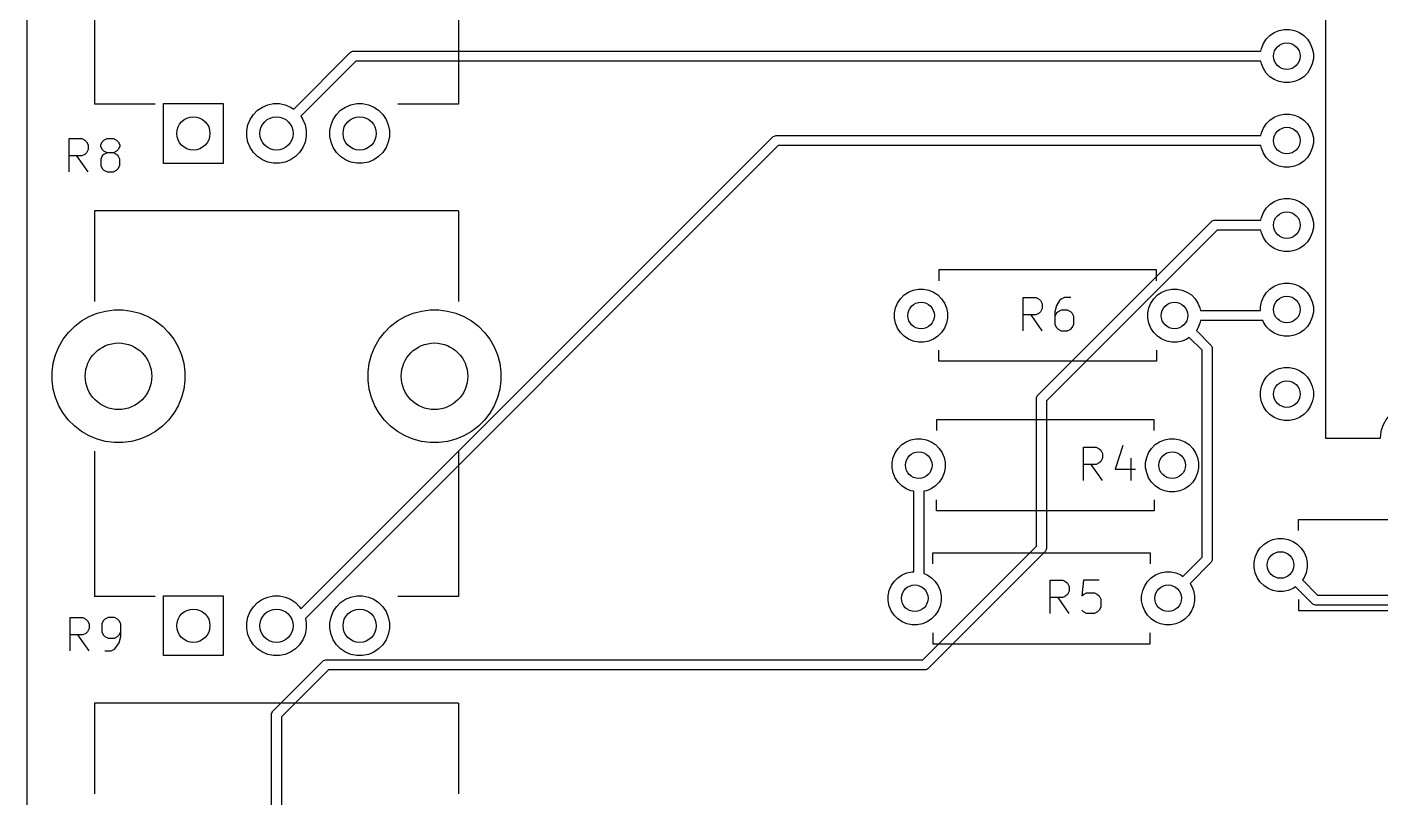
# Model space of a CAD drawing. Extents: x 119.8 to 199.8, y -185.2 to -95.2.
# Drawn here: x 119.76 to 160.46, y -151.67 to -128.49 of the extents above; entities that cross this region are included whole.
import ezdxf

# ---------------------------------------------------------------- set-up
doc = ezdxf.new("R2010")
doc.units = 0
doc.layers.add('BLACK', color=7, linetype='CONTINUOUS')

msp = doc.modelspace()

# ---------------------------------------------------------------- linework, layer by layer
at = {"layer": 'BLACK', "linetype": 'CONTINUOUS'}
for p, q in [((119.7556, -185.1644), (119.7556, -95.1644)), ((158.7956, -105.1744), (158.7956, -140.8544)), ((121.7856, -126.4394), (121.7856, -130.8094)), ((132.7256, -126.4394), (132.7256, -130.8094)), ((157.258483, -128.658863), (157.403372, -128.598848)), ((157.403372, -128.598848), (157.557186, -128.568252)), ((157.557186, -128.568252), (157.714014, -128.568252)), ((157.714014, -128.568252), (157.867828, -128.598848)), ((157.867828, -128.598848), (158.012717, -128.658863)), ((156.870048, -129.132172), (156.930063, -128.987283)), ((156.930063, -128.987283), (157.017192, -128.856885)), ((157.017192, -128.856885), (157.128085, -128.745992)), ((157.128085, -128.745992), (157.258483, -128.658863)), ((158.012717, -128.658863), (158.143115, -128.745992)), ((158.143115, -128.745992), (158.254008, -128.856885)), ((158.254008, -128.856885), (158.341137, -128.987283)), ((158.341137, -128.987283), (158.401152, -129.132172)), ((127.774175, -130.958692), (129.474534, -129.258334)), ((129.474534, -129.258334), (129.497265, -129.239679)), ((129.497265, -129.239679), (129.54399, -129.220325)), ((129.54399, -129.220325), (129.551336, -129.217282)), ((129.551336, -129.217282), (129.5806, -129.2144)), ((129.5806, -129.2144), (156.853692, -129.2144)), ((156.853692, -129.2144), (156.870048, -129.132172)), ((158.401152, -129.132172), (158.431748, -129.285986)), ((158.431748, -129.442814), (158.401152, -129.596628)), ((158.431748, -129.285986), (158.431748, -129.442814)), ((129.642732, -129.5144), (127.986307, -131.170824)), ((156.853692, -129.5144), (129.642732, -129.5144)), ((156.870048, -129.596628), (156.853692, -129.5144)), ((156.930063, -129.741517), (156.870048, -129.596628)), ((157.017192, -129.871915), (156.930063, -129.741517)), ((158.341137, -129.741517), (158.254008, -129.871915)), ((158.401152, -129.596628), (158.341137, -129.741517)), ((157.128085, -129.982808), (157.017192, -129.871915)), ((157.258483, -130.069937), (157.128085, -129.982808)), ((157.403372, -130.129952), (157.258483, -130.069937)), ((157.557186, -130.160548), (157.403372, -130.129952)), ((157.714014, -130.160548), (157.557186, -130.160548)), ((157.867828, -130.129952), (157.714014, -130.160548)), ((158.012717, -130.069937), (157.867828, -130.129952)), ((158.143115, -129.982808), (158.012717, -130.069937)), ((158.254008, -129.871915), (158.143115, -129.982808)), ((123.6056, -130.8094), (121.7856, -130.8094)), ((123.8556, -132.5894), (123.8556, -130.7894)), ((123.8556, -130.7894), (125.6556, -130.7894)), ((125.6556, -130.7894), (125.6556, -132.5894)), ((126.559891, -131.118446), (126.684646, -130.993691)), ((126.684646, -130.993691), (126.831343, -130.895671)), ((126.831343, -130.895671), (126.994344, -130.828154)), ((126.994344, -130.828154), (127.167385, -130.793734)), ((127.167385, -130.793734), (127.343815, -130.793734)), ((127.343815, -130.793734), (127.516856, -130.828154)), ((127.516856, -130.828154), (127.679857, -130.895671)), ((127.679857, -130.895671), (127.774175, -130.958692)), ((129.059891, -131.118446), (129.184646, -130.993691)), ((129.184646, -130.993691), (129.331343, -130.895671)), ((129.331343, -130.895671), (129.494344, -130.828154)), ((129.494344, -130.828154), (129.667385, -130.793734)), ((129.667385, -130.793734), (129.843815, -130.793734)), ((129.843815, -130.793734), (130.016856, -130.828154)), ((130.016856, -130.828154), (130.179857, -130.895671)), ((130.179857, -130.895671), (130.326554, -130.993691)), ((130.326554, -130.993691), (130.451309, -131.118446)), ((132.7256, -130.8094), (130.9056, -130.8094)), ((126.359934, -131.601185), (126.394354, -131.428144)), ((126.394354, -131.428144), (126.461871, -131.265143)), ((126.461871, -131.265143), (126.559891, -131.118446)), ((127.986307, -131.170824), (128.049329, -131.265143)), ((128.049329, -131.265143), (128.116846, -131.428144)), ((128.116846, -131.428144), (128.151266, -131.601185)), ((128.859934, -131.601185), (128.894354, -131.428144)), ((128.894354, -131.428144), (128.961871, -131.265143)), ((128.961871, -131.265143), (129.059891, -131.118446)), ((130.451309, -131.118446), (130.549329, -131.265143)), ((130.549329, -131.265143), (130.616846, -131.428144)), ((130.616846, -131.428144), (130.651266, -131.601185)), ((156.930063, -131.527283), (157.017192, -131.396885)), ((157.017192, -131.396885), (157.128085, -131.285992)), ((157.128085, -131.285992), (157.258483, -131.198863)), ((157.258483, -131.198863), (157.403372, -131.138848)), ((157.403372, -131.138848), (157.557186, -131.108252)), ((157.557186, -131.108252), (157.714014, -131.108252)), ((157.714014, -131.108252), (157.867828, -131.138848)), ((157.867828, -131.138848), (158.012717, -131.198863)), ((158.012717, -131.198863), (158.143115, -131.285992)), ((158.143115, -131.285992), (158.254008, -131.396885)), ((158.254008, -131.396885), (158.341137, -131.527283)), ((121.017505, -132.843295), (121.017505, -131.843295)), ((121.017505, -131.843295), (121.398457, -131.843295)), ((121.398457, -131.843295), (121.493695, -131.890914)), ((121.493695, -131.890914), (121.541314, -131.938533)), ((122.017505, -131.938533), (122.065124, -131.890914)), ((122.065124, -131.890914), (122.160362, -131.843295)), ((122.160362, -131.843295), (122.350838, -131.843295)), ((122.350838, -131.843295), (122.446076, -131.890914)), ((122.446076, -131.890914), (122.493695, -131.938533)), ((126.359934, -131.777615), (126.359934, -131.601185)), ((126.394354, -131.950656), (126.359934, -131.777615)), ((127.990871, -145.977654), (142.170192, -131.798334)), ((128.151266, -131.777615), (128.116846, -131.950656)), ((128.151266, -131.601185), (128.151266, -131.777615)), ((128.859934, -131.777615), (128.859934, -131.601185)), ((128.894354, -131.950656), (128.859934, -131.777615)), ((130.651266, -131.777615), (130.616846, -131.950656)), ((130.651266, -131.601185), (130.651266, -131.777615)), ((142.170192, -131.798334), (142.192923, -131.779679)), ((142.192923, -131.779679), (142.224597, -131.766559)), ((142.224597, -131.766559), (142.246994, -131.757282)), ((142.246994, -131.757282), (142.276258, -131.7544)), ((142.276258, -131.7544), (156.853692, -131.7544)), ((156.853692, -131.7544), (156.870048, -131.672172)), ((156.870048, -131.672172), (156.930063, -131.527283)), ((158.341137, -131.527283), (158.401152, -131.672172)), ((158.401152, -131.672172), (158.431748, -131.825986)), ((158.431748, -131.825986), (158.431748, -131.982814)), ((121.541314, -132.271866), (121.493695, -132.319485)), ((121.541314, -131.938533), (121.588933, -132.033771)), ((121.588933, -132.176628), (121.541314, -132.271866)), ((121.588933, -132.033771), (121.588933, -132.176628)), ((121.969886, -132.033771), (122.017505, -131.938533)), ((121.969886, -132.08139), (121.969886, -132.033771)), ((122.017505, -132.176628), (121.969886, -132.08139)), ((122.065124, -132.224247), (122.017505, -132.176628)), ((122.160362, -132.271866), (122.065124, -132.224247)), ((122.160362, -132.271866), (122.065124, -132.319485)), ((122.350838, -132.271866), (122.160362, -132.271866)), ((122.446076, -132.224247), (122.350838, -132.271866)), ((122.446076, -132.319485), (122.350838, -132.271866)), ((122.493695, -132.176628), (122.446076, -132.224247)), ((122.493695, -131.938533), (122.541314, -132.033771)), ((122.541314, -132.08139), (122.493695, -132.176628)), ((122.541314, -132.033771), (122.541314, -132.08139)), ((126.461871, -132.113657), (126.394354, -131.950656)), ((126.559891, -132.260354), (126.461871, -132.113657)), ((126.684646, -132.385109), (126.559891, -132.260354)), ((127.951309, -132.260354), (127.826554, -132.385109)), ((128.049329, -132.113657), (127.951309, -132.260354)), ((128.116846, -131.950656), (128.049329, -132.113657)), ((142.33839, -132.0544), (128.124776, -146.268013)), ((128.961871, -132.113657), (128.894354, -131.950656)), ((129.059891, -132.260354), (128.961871, -132.113657)), ((129.184646, -132.385109), (129.059891, -132.260354)), ((130.451309, -132.260354), (130.326554, -132.385109)), ((130.549329, -132.113657), (130.451309, -132.260354)), ((130.616846, -131.950656), (130.549329, -132.113657)), ((156.853692, -132.0544), (142.33839, -132.0544)), ((156.870048, -132.136628), (156.853692, -132.0544)), ((156.930063, -132.281517), (156.870048, -132.136628)), ((157.017192, -132.411915), (156.930063, -132.281517)), ((158.341137, -132.281517), (158.254008, -132.411915)), ((158.401152, -132.136628), (158.341137, -132.281517)), ((158.431748, -131.982814), (158.401152, -132.136628)), ((121.398457, -132.367104), (121.017505, -132.367104)), ((121.588933, -132.843295), (121.2556, -132.367104)), ((121.493695, -132.319485), (121.398457, -132.367104)), ((122.017505, -132.367104), (121.969886, -132.462342)), ((121.969886, -132.462342), (121.969886, -132.652818)), ((121.969886, -132.652818), (122.017505, -132.748056)), ((122.065124, -132.319485), (122.017505, -132.367104)), ((122.493695, -132.367104), (122.446076, -132.319485)), ((122.541314, -132.462342), (122.493695, -132.367104)), ((122.493695, -132.748056), (122.541314, -132.652818)), ((122.541314, -132.652818), (122.541314, -132.462342)), ((125.6556, -132.5894), (123.8556, -132.5894)), ((126.831343, -132.483129), (126.684646, -132.385109)), ((126.994344, -132.550646), (126.831343, -132.483129)), ((127.167385, -132.585066), (126.994344, -132.550646)), ((127.343815, -132.585066), (127.167385, -132.585066)), ((127.516856, -132.550646), (127.343815, -132.585066)), ((127.679857, -132.483129), (127.516856, -132.550646)), ((127.826554, -132.385109), (127.679857, -132.483129)), ((129.331343, -132.483129), (129.184646, -132.385109)), ((129.494344, -132.550646), (129.331343, -132.483129)), ((129.667385, -132.585066), (129.494344, -132.550646)), ((129.843815, -132.585066), (129.667385, -132.585066)), ((130.016856, -132.550646), (129.843815, -132.585066)), ((130.179857, -132.483129), (130.016856, -132.550646)), ((130.326554, -132.385109), (130.179857, -132.483129)), ((157.128085, -132.522808), (157.017192, -132.411915)), ((157.258483, -132.609937), (157.128085, -132.522808)), ((157.403372, -132.669952), (157.258483, -132.609937)), ((157.557186, -132.700548), (157.403372, -132.669952)), ((157.714014, -132.700548), (157.557186, -132.700548)), ((157.867828, -132.669952), (157.714014, -132.700548)), ((158.012717, -132.609937), (157.867828, -132.669952)), ((158.143115, -132.522808), (158.012717, -132.609937)), ((158.254008, -132.411915), (158.143115, -132.522808)), ((122.017505, -132.748056), (122.065124, -132.795676)), ((122.065124, -132.795676), (122.160362, -132.843295)), ((122.160362, -132.843295), (122.350838, -132.843295)), ((122.350838, -132.843295), (122.446076, -132.795676)), ((122.446076, -132.795676), (122.493695, -132.748056)), ((157.017192, -133.936885), (157.128085, -133.825992)), ((157.128085, -133.825992), (157.258483, -133.738863)), ((157.258483, -133.738863), (157.403372, -133.678848)), ((157.403372, -133.678848), (157.557186, -133.648252)), ((157.557186, -133.648252), (157.714014, -133.648252)), ((157.714014, -133.648252), (157.867828, -133.678848)), ((157.867828, -133.678848), (158.012717, -133.738863)), ((158.012717, -133.738863), (158.143115, -133.825992)), ((158.143115, -133.825992), (158.254008, -133.936885)), ((121.7856, -134.0194), (121.7856, -136.7394)), ((132.7256, -134.0194), (121.7856, -134.0194)), ((132.7256, -134.0194), (132.7256, -136.7394)), ((155.369534, -134.338334), (155.392265, -134.319679)), ((155.392265, -134.319679), (155.423939, -134.306559)), ((155.423939, -134.306559), (155.446336, -134.297282)), ((155.446336, -134.297282), (155.4756, -134.2944)), ((155.4756, -134.2944), (156.853692, -134.2944)), ((156.853692, -134.2944), (156.870048, -134.212172)), ((156.870048, -134.212172), (156.930063, -134.067283)), ((156.930063, -134.067283), (157.017192, -133.936885)), ((158.254008, -133.936885), (158.341137, -134.067283)), ((158.341137, -134.067283), (158.401152, -134.212172)), ((158.401152, -134.212172), (158.431748, -134.365986)), ((150.149534, -139.558334), (155.369534, -134.338334)), ((155.537732, -134.5944), (150.4056, -139.726532)), ((156.853692, -134.5944), (155.537732, -134.5944)), ((156.870048, -134.676628), (156.853692, -134.5944)), ((156.930063, -134.821517), (156.870048, -134.676628)), ((158.401152, -134.676628), (158.341137, -134.821517)), ((158.431748, -134.522814), (158.401152, -134.676628)), ((158.431748, -134.365986), (158.431748, -134.522814)), ((157.017192, -134.951915), (156.930063, -134.821517)), ((157.128085, -135.062808), (157.017192, -134.951915)), ((157.258483, -135.149937), (157.128085, -135.062808)), ((157.403372, -135.209952), (157.258483, -135.149937)), ((158.012717, -135.149937), (157.867828, -135.209952)), ((158.143115, -135.062808), (158.012717, -135.149937)), ((158.254008, -134.951915), (158.143115, -135.062808)), ((158.341137, -134.821517), (158.254008, -134.951915)), ((157.557186, -135.240548), (157.403372, -135.209952)), ((157.714014, -135.240548), (157.557186, -135.240548)), ((157.867828, -135.209952), (157.714014, -135.240548)), ((147.1756, -135.7944), (147.1756, -136.1244)), ((153.7156, -135.7944), (147.1756, -135.7944)), ((153.7156, -136.1244), (153.7156, -135.7944)), ((146.403372, -136.398848), (146.557186, -136.368252)), ((146.557186, -136.368252), (146.714014, -136.368252)), ((146.714014, -136.368252), (146.867828, -136.398848)), ((154.023372, -136.398848), (154.177186, -136.368252)), ((154.177186, -136.368252), (154.334014, -136.368252)), ((154.334014, -136.368252), (154.487828, -136.398848)), ((157.017192, -136.476885), (157.128085, -136.365992)), ((157.128085, -136.365992), (157.258483, -136.278863)), ((157.258483, -136.278863), (157.403372, -136.218848)), ((157.403372, -136.218848), (157.557186, -136.188252)), ((157.557186, -136.188252), (157.714014, -136.188252)), ((157.714014, -136.188252), (157.867828, -136.218848)), ((157.867828, -136.218848), (158.012717, -136.278863)), ((158.012717, -136.278863), (158.143115, -136.365992)), ((158.143115, -136.365992), (158.254008, -136.476885)), ((145.930063, -136.787283), (146.017192, -136.656885)), ((146.017192, -136.656885), (146.128085, -136.545992)), ((146.128085, -136.545992), (146.258483, -136.458863)), ((146.258483, -136.458863), (146.403372, -136.398848)), ((146.867828, -136.398848), (147.012717, -136.458863)), ((147.012717, -136.458863), (147.143115, -136.545992)), ((147.143115, -136.545992), (147.254008, -136.656885)), ((147.254008, -136.656885), (147.341137, -136.787283)), ((149.707505, -137.619219), (149.707505, -136.619219)), ((149.707505, -136.619219), (150.088457, -136.619219)), ((150.088457, -136.619219), (150.183695, -136.666838)), ((150.183695, -136.666838), (150.231314, -136.714457)), ((150.231314, -136.714457), (150.278933, -136.809695)), ((150.802743, -136.714457), (150.707505, -136.857314)), ((150.850362, -136.666838), (150.802743, -136.714457)), ((150.9456, -136.619219), (150.850362, -136.666838)), ((151.136076, -136.619219), (150.9456, -136.619219)), ((153.550063, -136.787283), (153.637192, -136.656885)), ((153.637192, -136.656885), (153.748085, -136.545992)), ((153.748085, -136.545992), (153.878483, -136.458863)), ((153.878483, -136.458863), (154.023372, -136.398848)), ((154.487828, -136.398848), (154.632717, -136.458863)), ((154.632717, -136.458863), (154.763115, -136.545992)), ((154.763115, -136.545992), (154.874008, -136.656885)), ((154.874008, -136.656885), (154.961137, -136.787283)), ((156.839452, -136.905986), (156.870048, -136.752172)), ((156.870048, -136.752172), (156.930063, -136.607283)), ((156.930063, -136.607283), (157.017192, -136.476885)), ((158.254008, -136.476885), (158.341137, -136.607283)), ((158.341137, -136.607283), (158.401152, -136.752172)), ((158.401152, -136.752172), (158.431748, -136.905986)), ((121.621023, -137.195655), (121.862721, -137.09554)), ((121.862721, -137.09554), (122.115419, -137.027829)), ((122.115419, -137.027829), (122.374794, -136.993682)), ((122.374794, -136.993682), (122.636406, -136.993682)), ((122.636406, -136.993682), (122.895781, -137.027829)), ((122.895781, -137.027829), (123.148479, -137.09554)), ((123.148479, -137.09554), (123.390177, -137.195655)), ((131.121023, -137.195655), (131.362721, -137.09554)), ((131.362721, -137.09554), (131.615419, -137.027829)), ((131.615419, -137.027829), (131.874794, -136.993682)), ((131.874794, -136.993682), (132.136406, -136.993682)), ((132.136406, -136.993682), (132.395781, -137.027829)), ((132.395781, -137.027829), (132.648479, -137.09554)), ((132.648479, -137.09554), (132.890177, -137.195655)), ((145.839452, -137.085986), (145.870048, -136.932172)), ((145.839452, -137.242814), (145.839452, -137.085986)), ((145.870048, -136.932172), (145.930063, -136.787283)), ((147.341137, -136.787283), (147.401152, -136.932172)), ((147.401152, -136.932172), (147.431748, -137.085986)), ((147.431748, -137.085986), (147.431748, -137.242814)), ((150.088457, -137.143028), (149.707505, -137.143028)), ((150.278933, -137.619219), (149.9456, -137.143028)), ((150.183695, -137.095409), (150.088457, -137.143028)), ((150.231314, -137.04779), (150.183695, -137.095409)), ((150.278933, -136.952552), (150.231314, -137.04779)), ((150.278933, -136.809695), (150.278933, -136.952552)), ((150.707505, -136.857314), (150.659886, -137.04779)), ((150.659886, -137.04779), (150.659886, -137.428742)), ((150.707505, -137.095409), (150.659886, -137.190647)), ((150.755124, -137.04779), (150.707505, -137.095409)), ((150.850362, -137.000171), (150.755124, -137.04779)), ((151.040838, -137.000171), (150.850362, -137.000171)), ((151.136076, -137.04779), (151.040838, -137.000171)), ((151.183695, -137.095409), (151.136076, -137.04779)), ((151.231314, -137.190647), (151.183695, -137.095409)), ((153.459452, -137.085986), (153.490048, -136.932172)), ((153.459452, -137.242814), (153.459452, -137.085986)), ((153.490048, -136.932172), (153.550063, -136.787283)), ((154.961137, -136.787283), (155.021152, -136.932172)), ((155.021152, -136.932172), (155.037508, -137.0144)), ((155.037508, -137.0144), (156.839452, -137.0144)), ((156.839452, -137.0144), (156.839452, -136.905986)), ((158.431748, -137.062814), (158.401152, -137.216628)), ((158.431748, -136.905986), (158.431748, -137.062814)), ((121.00192, -137.670708), (121.186908, -137.48572)), ((121.186908, -137.48572), (121.39446, -137.326461)), ((121.39446, -137.326461), (121.621023, -137.195655)), ((123.390177, -137.195655), (123.61674, -137.326461)), ((123.61674, -137.326461), (123.824292, -137.48572)), ((123.824292, -137.48572), (124.00928, -137.670708)), ((130.50192, -137.670708), (130.686908, -137.48572)), ((130.686908, -137.48572), (130.89446, -137.326461)), ((130.89446, -137.326461), (131.121023, -137.195655)), ((132.890177, -137.195655), (133.11674, -137.326461)), ((133.11674, -137.326461), (133.324292, -137.48572)), ((133.324292, -137.48572), (133.50928, -137.670708)), ((145.870048, -137.396628), (145.839452, -137.242814)), ((145.930063, -137.541517), (145.870048, -137.396628)), ((146.017192, -137.671915), (145.930063, -137.541517)), ((147.341137, -137.541517), (147.254008, -137.671915)), ((147.401152, -137.396628), (147.341137, -137.541517)), ((147.431748, -137.242814), (147.401152, -137.396628)), ((150.659886, -137.428742), (150.707505, -137.52398)), ((150.707505, -137.52398), (150.755124, -137.5716)), ((150.755124, -137.5716), (150.850362, -137.619219)), ((151.040838, -137.619219), (151.136076, -137.5716)), ((151.136076, -137.5716), (151.183695, -137.52398)), ((151.183695, -137.52398), (151.231314, -137.428742)), ((151.231314, -137.428742), (151.231314, -137.190647)), ((153.490048, -137.396628), (153.459452, -137.242814)), ((153.550063, -137.541517), (153.490048, -137.396628)), ((153.637192, -137.671915), (153.550063, -137.541517)), ((154.961137, -137.541517), (154.914558, -137.611226)), ((155.021152, -137.396628), (154.961137, -137.541517)), ((155.037508, -137.3144), (155.021152, -137.396628)), ((156.910546, -137.3144), (155.037508, -137.3144)), ((156.930063, -137.361517), (156.910546, -137.3144)), ((157.017192, -137.491915), (156.930063, -137.361517)), ((157.128085, -137.602808), (157.017192, -137.491915)), ((158.254008, -137.491915), (158.143115, -137.602808)), ((158.341137, -137.361517), (158.254008, -137.491915)), ((158.401152, -137.216628), (158.341137, -137.361517)), ((120.711855, -138.104823), (120.842661, -137.87826)), ((120.842661, -137.87826), (121.00192, -137.670708)), ((124.00928, -137.670708), (124.168539, -137.87826)), ((124.168539, -137.87826), (124.299345, -138.104823)), ((130.211855, -138.104823), (130.342661, -137.87826)), ((130.342661, -137.87826), (130.50192, -137.670708)), ((133.50928, -137.670708), (133.668539, -137.87826)), ((133.668539, -137.87826), (133.799345, -138.104823)), ((146.128085, -137.782808), (146.017192, -137.671915)), ((146.258483, -137.869937), (146.128085, -137.782808)), ((146.403372, -137.929952), (146.258483, -137.869937)), ((146.557186, -137.960548), (146.403372, -137.929952)), ((146.714014, -137.960548), (146.557186, -137.960548)), ((146.867828, -137.929952), (146.714014, -137.960548)), ((147.012717, -137.869937), (146.867828, -137.929952)), ((147.143115, -137.782808), (147.012717, -137.869937)), ((147.254008, -137.671915), (147.143115, -137.782808)), ((150.850362, -137.619219), (151.040838, -137.619219)), ((153.748085, -137.782808), (153.637192, -137.671915)), ((153.878483, -137.869937), (153.748085, -137.782808)), ((154.023372, -137.929952), (153.878483, -137.869937)), ((154.177186, -137.960548), (154.023372, -137.929952)), ((154.334014, -137.960548), (154.177186, -137.960548)), ((154.487828, -137.929952), (154.334014, -137.960548)), ((154.632717, -137.869937), (154.487828, -137.929952)), ((154.702426, -137.823358), (154.632717, -137.869937)), ((155.0882, -138.209132), (154.702426, -137.823358)), ((154.914558, -137.611226), (155.344266, -138.040934)), ((157.258483, -137.689937), (157.128085, -137.602808)), ((157.403372, -137.749952), (157.258483, -137.689937)), ((157.557186, -137.780548), (157.403372, -137.749952)), ((157.714014, -137.780548), (157.557186, -137.780548)), ((157.867828, -137.749952), (157.714014, -137.780548)), ((158.012717, -137.689937), (157.867828, -137.749952)), ((158.143115, -137.602808), (158.012717, -137.689937)), ((120.544029, -138.599219), (120.61174, -138.346521)), ((120.61174, -138.346521), (120.711855, -138.104823)), ((124.299345, -138.104823), (124.39946, -138.346521)), ((124.39946, -138.346521), (124.467171, -138.599219)), ((130.044029, -138.599219), (130.11174, -138.346521)), ((130.11174, -138.346521), (130.211855, -138.104823)), ((133.799345, -138.104823), (133.89946, -138.346521)), ((133.89946, -138.346521), (133.967171, -138.599219)), ((147.1756, -138.5344), (147.1756, -138.2044)), ((153.7156, -138.2044), (153.7156, -138.5344)), ((155.0882, -144.429668), (155.0882, -138.209132)), ((155.344266, -138.040934), (155.362921, -138.063664)), ((155.362921, -138.063664), (155.378757, -138.101899)), ((155.378757, -138.101899), (155.385318, -138.117736)), ((155.385318, -138.117736), (155.3882, -138.147)), ((155.3882, -138.147), (155.3882, -144.4918)), ((120.509882, -138.858594), (120.544029, -138.599219)), ((124.467171, -138.599219), (124.501318, -138.858594)), ((130.009882, -138.858594), (130.044029, -138.599219)), ((133.967171, -138.599219), (134.001318, -138.858594)), ((153.7156, -138.5344), (147.1756, -138.5344)), ((157.258483, -138.818863), (157.403372, -138.758848)), ((157.403372, -138.758848), (157.557186, -138.728252)), ((157.557186, -138.728252), (157.714014, -138.728252)), ((157.714014, -138.728252), (157.867828, -138.758848)), ((157.867828, -138.758848), (158.012717, -138.818863)), ((120.509882, -139.120206), (120.509882, -138.858594)), ((120.544029, -139.379581), (120.509882, -139.120206)), ((124.501318, -139.120206), (124.467171, -139.379581)), ((124.501318, -138.858594), (124.501318, -139.120206)), ((130.009882, -139.120206), (130.009882, -138.858594)), ((130.044029, -139.379581), (130.009882, -139.120206)), ((134.001318, -139.120206), (133.967171, -139.379581)), ((134.001318, -138.858594), (134.001318, -139.120206)), ((156.870048, -139.292172), (156.930063, -139.147283)), ((156.930063, -139.147283), (157.017192, -139.016885)), ((157.017192, -139.016885), (157.128085, -138.905992)), ((157.128085, -138.905992), (157.258483, -138.818863)), ((158.012717, -138.818863), (158.143115, -138.905992)), ((158.143115, -138.905992), (158.254008, -139.016885)), ((158.254008, -139.016885), (158.341137, -139.147283)), ((158.341137, -139.147283), (158.401152, -139.292172)), ((120.61174, -139.632279), (120.544029, -139.379581)), ((124.467171, -139.379581), (124.39946, -139.632279)), ((130.11174, -139.632279), (130.044029, -139.379581)), ((133.967171, -139.379581), (133.89946, -139.632279)), ((150.108482, -139.635136), (150.119832, -139.607735)), ((150.119832, -139.607735), (150.130879, -139.581065)), ((150.130879, -139.581065), (150.149534, -139.558334)), ((156.839452, -139.445986), (156.870048, -139.292172)), ((156.839452, -139.602814), (156.839452, -139.445986)), ((156.870048, -139.756628), (156.839452, -139.602814)), ((158.401152, -139.292172), (158.431748, -139.445986)), ((158.431748, -139.602814), (158.401152, -139.756628)), ((158.431748, -139.445986), (158.431748, -139.602814)), ((120.711855, -139.873977), (120.61174, -139.632279)), ((120.842661, -140.10054), (120.711855, -139.873977)), ((124.299345, -139.873977), (124.168539, -140.10054)), ((124.39946, -139.632279), (124.299345, -139.873977)), ((130.211855, -139.873977), (130.11174, -139.632279)), ((130.342661, -140.10054), (130.211855, -139.873977)), ((133.799345, -139.873977), (133.668539, -140.10054)), ((133.89946, -139.632279), (133.799345, -139.873977)), ((150.1056, -139.6644), (150.108482, -139.635136)), ((150.1056, -144.102268), (150.1056, -139.6644)), ((150.4056, -139.726532), (150.4056, -144.1644)), ((156.930063, -139.901517), (156.870048, -139.756628)), ((157.017192, -140.031915), (156.930063, -139.901517)), ((157.128085, -140.142808), (157.017192, -140.031915)), ((158.254008, -140.031915), (158.143115, -140.142808)), ((158.341137, -139.901517), (158.254008, -140.031915)), ((158.401152, -139.756628), (158.341137, -139.901517)), ((121.00192, -140.308092), (120.842661, -140.10054)), ((121.186908, -140.49308), (121.00192, -140.308092)), ((124.00928, -140.308092), (123.824292, -140.49308)), ((124.168539, -140.10054), (124.00928, -140.308092)), ((130.50192, -140.308092), (130.342661, -140.10054)), ((130.686908, -140.49308), (130.50192, -140.308092)), ((133.50928, -140.308092), (133.324292, -140.49308)), ((133.668539, -140.10054), (133.50928, -140.308092)), ((147.1056, -140.2944), (147.1056, -140.6244)), ((153.6456, -140.2944), (147.1056, -140.2944)), ((153.6456, -140.6244), (153.6456, -140.2944)), ((157.258483, -140.229937), (157.128085, -140.142808)), ((157.403372, -140.289952), (157.258483, -140.229937)), ((157.557186, -140.320548), (157.403372, -140.289952)), ((157.714014, -140.320548), (157.557186, -140.320548)), ((157.867828, -140.289952), (157.714014, -140.320548)), ((158.012717, -140.229937), (157.867828, -140.289952)), ((158.143115, -140.142808), (158.012717, -140.229937)), ((121.39446, -140.652339), (121.186908, -140.49308)), ((121.621023, -140.783145), (121.39446, -140.652339)), ((121.862721, -140.88326), (121.621023, -140.783145)), ((123.390177, -140.783145), (123.148479, -140.88326)), ((123.61674, -140.652339), (123.390177, -140.783145)), ((123.824292, -140.49308), (123.61674, -140.652339)), ((130.89446, -140.652339), (130.686908, -140.49308)), ((131.121023, -140.783145), (130.89446, -140.652339)), ((131.362721, -140.88326), (131.121023, -140.783145)), ((132.890177, -140.783145), (132.648479, -140.88326)), ((133.11674, -140.652339), (132.890177, -140.783145)), ((133.324292, -140.49308), (133.11674, -140.652339)), ((121.7856, -141.2394), (121.7856, -145.6094)), ((122.115419, -140.950971), (121.862721, -140.88326)), ((122.374794, -140.985118), (122.115419, -140.950971)), ((122.636406, -140.985118), (122.374794, -140.985118)), ((122.895781, -140.950971), (122.636406, -140.985118)), ((123.148479, -140.88326), (122.895781, -140.950971)), ((131.615419, -140.950971), (131.362721, -140.88326)), ((131.874794, -140.985118), (131.615419, -140.950971)), ((132.136406, -140.985118), (131.874794, -140.985118)), ((132.395781, -140.950971), (132.136406, -140.985118)), ((132.648479, -140.88326), (132.395781, -140.950971)), ((132.7256, -141.2394), (132.7256, -145.6094)), ((145.860063, -141.287283), (145.947192, -141.156885)), ((145.947192, -141.156885), (146.058085, -141.045992)), ((146.058085, -141.045992), (146.188483, -140.958863)), ((146.188483, -140.958863), (146.333372, -140.898848)), ((146.333372, -140.898848), (146.487186, -140.868252)), ((146.487186, -140.868252), (146.644014, -140.868252)), ((146.644014, -140.868252), (146.797828, -140.898848)), ((146.797828, -140.898848), (146.942717, -140.958863)), ((146.942717, -140.958863), (147.073115, -141.045992)), ((147.073115, -141.045992), (147.184008, -141.156885)), ((147.184008, -141.156885), (147.271137, -141.287283)), ((151.517505, -142.119219), (151.517505, -141.119219)), ((151.517505, -141.119219), (151.898457, -141.119219)), ((151.898457, -141.119219), (151.993695, -141.166838)), ((151.993695, -141.166838), (152.041314, -141.214457)), ((152.041314, -141.214457), (152.088933, -141.309695)), ((152.707981, -141.0716), (152.469886, -141.785885)), ((153.480063, -141.287283), (153.567192, -141.156885)), ((153.567192, -141.156885), (153.678085, -141.045992)), ((153.678085, -141.045992), (153.808483, -140.958863)), ((153.808483, -140.958863), (153.953372, -140.898848)), ((153.953372, -140.898848), (154.107186, -140.868252)), ((154.107186, -140.868252), (154.264014, -140.868252)), ((154.264014, -140.868252), (154.417828, -140.898848)), ((154.417828, -140.898848), (154.562717, -140.958863)), ((154.562717, -140.958863), (154.693115, -141.045992)), ((154.693115, -141.045992), (154.804008, -141.156885)), ((154.804008, -141.156885), (154.891137, -141.287283)), ((158.7956, -140.8544), (160.4456, -140.8544)), ((145.769452, -141.585986), (145.800048, -141.432172)), ((145.769452, -141.742814), (145.769452, -141.585986)), ((145.800048, -141.432172), (145.860063, -141.287283)), ((147.271137, -141.287283), (147.331152, -141.432172)), ((147.331152, -141.432172), (147.361748, -141.585986)), ((147.361748, -141.585986), (147.361748, -141.742814)), ((151.898457, -141.643028), (151.517505, -141.643028)), ((152.088933, -142.119219), (151.7556, -141.643028)), ((151.993695, -141.595409), (151.898457, -141.643028)), ((152.041314, -141.54779), (151.993695, -141.595409)), ((152.088933, -141.452552), (152.041314, -141.54779)), ((152.088933, -141.309695), (152.088933, -141.452552)), ((152.946076, -141.452552), (152.946076, -142.119219)), ((153.389452, -141.585986), (153.420048, -141.432172)), ((153.389452, -141.742814), (153.389452, -141.585986)), ((153.420048, -141.432172), (153.480063, -141.287283)), ((154.891137, -141.287283), (154.951152, -141.432172)), ((154.951152, -141.432172), (154.981748, -141.585986)), ((154.981748, -141.585986), (154.981748, -141.742814)), ((145.800048, -141.896628), (145.769452, -141.742814)), ((145.860063, -142.041517), (145.800048, -141.896628)), ((145.947192, -142.171915), (145.860063, -142.041517)), ((147.271137, -142.041517), (147.184008, -142.171915)), ((147.331152, -141.896628), (147.271137, -142.041517)), ((147.361748, -141.742814), (147.331152, -141.896628)), ((152.469886, -141.785885), (153.088933, -141.785885)), ((153.420048, -141.896628), (153.389452, -141.742814)), ((153.480063, -142.041517), (153.420048, -141.896628)), ((153.567192, -142.171915), (153.480063, -142.041517)), ((154.891137, -142.041517), (154.804008, -142.171915)), ((154.951152, -141.896628), (154.891137, -142.041517)), ((154.981748, -141.742814), (154.951152, -141.896628)), ((146.058085, -142.282808), (145.947192, -142.171915)), ((146.188483, -142.369937), (146.058085, -142.282808)), ((146.333372, -142.429952), (146.188483, -142.369937)), ((146.4156, -142.446308), (146.333372, -142.429952)), ((146.4156, -144.868252), (146.4156, -142.446308)), ((146.797828, -142.429952), (146.7156, -142.446308)), ((146.7156, -142.446308), (146.7156, -144.914493)), ((146.942717, -142.369937), (146.797828, -142.429952)), ((147.073115, -142.282808), (146.942717, -142.369937)), ((147.184008, -142.171915), (147.073115, -142.282808)), ((153.678085, -142.282808), (153.567192, -142.171915)), ((153.808483, -142.369937), (153.678085, -142.282808)), ((153.953372, -142.429952), (153.808483, -142.369937)), ((154.107186, -142.460548), (153.953372, -142.429952)), ((154.264014, -142.460548), (154.107186, -142.460548)), ((154.417828, -142.429952), (154.264014, -142.460548)), ((154.562717, -142.369937), (154.417828, -142.429952)), ((154.693115, -142.282808), (154.562717, -142.369937)), ((154.804008, -142.171915), (154.693115, -142.282808)), ((147.1056, -143.0344), (147.1056, -142.7044)), ((153.6456, -142.7044), (153.6456, -143.0344)), ((153.6456, -143.0344), (147.1056, -143.0344)), ((157.9856, -143.2944), (164.5256, -143.2944)), ((157.9856, -143.6244), (157.9856, -143.2944)), ((146.693468, -147.5144), (150.1056, -144.102268)), ((156.827192, -144.156885), (156.938085, -144.045992)), ((156.938085, -144.045992), (157.068483, -143.958863)), ((157.068483, -143.958863), (157.213372, -143.898848)), ((157.213372, -143.898848), (157.367186, -143.868252)), ((157.367186, -143.868252), (157.524014, -143.868252)), ((157.524014, -143.868252), (157.677828, -143.898848)), ((157.677828, -143.898848), (157.822717, -143.958863)), ((157.822717, -143.958863), (157.953115, -144.045992)), ((157.953115, -144.045992), (158.064008, -144.156885)), ((150.361666, -144.270466), (146.861666, -147.770466)), ((146.9856, -144.2944), (153.5256, -144.2944)), ((146.9856, -144.6244), (146.9856, -144.2944)), ((150.380321, -144.247736), (150.361666, -144.270466)), ((150.389597, -144.225338), (150.380321, -144.247736)), ((150.402718, -144.193664), (150.389597, -144.225338)), ((150.4056, -144.1644), (150.402718, -144.193664)), ((153.5256, -144.2944), (153.5256, -144.6244)), ((154.512426, -145.005441), (155.0882, -144.429668)), ((155.3882, -144.4918), (155.385318, -144.521063)), ((156.649452, -144.585986), (156.680048, -144.432172)), ((156.680048, -144.432172), (156.740063, -144.287283)), ((156.740063, -144.287283), (156.827192, -144.156885)), ((158.064008, -144.156885), (158.151137, -144.287283)), ((158.151137, -144.287283), (158.211152, -144.432172)), ((158.211152, -144.432172), (158.241748, -144.585986)), ((146.068483, -144.958863), (146.213372, -144.898848)), ((146.213372, -144.898848), (146.367186, -144.868252)), ((146.367186, -144.868252), (146.4156, -144.868252)), ((146.7156, -144.914493), (146.822717, -144.958863)), ((153.688483, -144.958863), (153.833372, -144.898848)), ((153.833372, -144.898848), (153.987186, -144.868252)), ((153.987186, -144.868252), (154.144014, -144.868252)), ((154.144014, -144.868252), (154.297828, -144.898848)), ((154.297828, -144.898848), (154.442717, -144.958863)), ((155.344266, -144.597866), (154.724558, -145.217573)), ((155.362921, -144.575135), (155.344266, -144.597866)), ((155.385318, -144.521063), (155.362921, -144.575135)), ((156.649452, -144.742814), (156.649452, -144.585986)), ((156.680048, -144.896628), (156.649452, -144.742814)), ((156.740063, -145.041517), (156.680048, -144.896628)), ((158.211152, -144.896628), (158.151137, -145.041517)), ((158.241748, -144.742814), (158.211152, -144.896628)), ((158.241748, -144.585986), (158.241748, -144.742814)), ((145.680048, -145.432172), (145.740063, -145.287283)), ((145.740063, -145.287283), (145.827192, -145.156885)), ((145.827192, -145.156885), (145.938085, -145.045992)), ((145.938085, -145.045992), (146.068483, -144.958863)), ((146.822717, -144.958863), (146.953115, -145.045992)), ((146.953115, -145.045992), (147.064008, -145.156885)), ((147.064008, -145.156885), (147.151137, -145.287283)), ((147.151137, -145.287283), (147.211152, -145.432172)), ((150.517505, -146.119219), (150.517505, -145.119219)), ((150.517505, -145.119219), (150.898457, -145.119219)), ((150.898457, -145.119219), (150.993695, -145.166838)), ((150.993695, -145.166838), (151.041314, -145.214457)), ((151.041314, -145.214457), (151.088933, -145.309695)), ((151.088933, -145.309695), (151.088933, -145.452552)), ((151.517505, -145.119219), (151.469886, -145.595409)), ((151.993695, -145.119219), (151.517505, -145.119219)), ((153.300048, -145.432172), (153.360063, -145.287283)), ((153.360063, -145.287283), (153.447192, -145.156885)), ((153.447192, -145.156885), (153.558085, -145.045992)), ((153.558085, -145.045992), (153.688483, -144.958863)), ((154.442717, -144.958863), (154.512426, -145.005441)), ((154.724558, -145.217573), (154.771137, -145.287283)), ((154.771137, -145.287283), (154.831152, -145.432172)), ((156.827192, -145.171915), (156.740063, -145.041517)), ((156.938085, -145.282808), (156.827192, -145.171915)), ((157.068483, -145.369937), (156.938085, -145.282808)), ((157.892426, -145.323358), (157.822717, -145.369937)), ((158.392134, -145.823066), (157.892426, -145.323358)), ((158.151137, -145.041517), (158.104558, -145.111226)), ((158.104558, -145.111226), (158.560332, -145.567)), ((123.6056, -145.6094), (121.7856, -145.6094)), ((123.8556, -147.3894), (123.8556, -145.5894)), ((123.8556, -145.5894), (125.6556, -145.5894)), ((125.6556, -145.5894), (125.6556, -147.3894)), ((126.684646, -145.793691), (126.831343, -145.695671)), ((126.831343, -145.695671), (126.994344, -145.628154)), ((126.994344, -145.628154), (127.167385, -145.593734)), ((127.167385, -145.593734), (127.343815, -145.593734)), ((127.343815, -145.593734), (127.516856, -145.628154)), ((127.516856, -145.628154), (127.679857, -145.695671)), ((127.679857, -145.695671), (127.826554, -145.793691)), ((129.184646, -145.793691), (129.331343, -145.695671)), ((129.331343, -145.695671), (129.494344, -145.628154)), ((129.494344, -145.628154), (129.667385, -145.593734)), ((129.667385, -145.593734), (129.843815, -145.593734)), ((129.843815, -145.593734), (130.016856, -145.628154)), ((130.016856, -145.628154), (130.179857, -145.695671)), ((130.179857, -145.695671), (130.326554, -145.793691)), ((132.7256, -145.6094), (130.9056, -145.6094)), ((145.649452, -145.585986), (145.680048, -145.432172)), ((145.649452, -145.742814), (145.649452, -145.585986)), ((147.211152, -145.432172), (147.241748, -145.585986)), ((147.241748, -145.585986), (147.241748, -145.742814)), ((150.898457, -145.643028), (150.517505, -145.643028)), ((151.088933, -146.119219), (150.7556, -145.643028)), ((150.993695, -145.595409), (150.898457, -145.643028)), ((151.041314, -145.54779), (150.993695, -145.595409)), ((151.088933, -145.452552), (151.041314, -145.54779)), ((151.469886, -145.595409), (151.517505, -145.54779)), ((151.517505, -145.54779), (151.612743, -145.500171)), ((151.612743, -145.500171), (151.850838, -145.500171)), ((151.850838, -145.500171), (151.946076, -145.54779)), ((151.946076, -145.54779), (151.993695, -145.595409)), ((151.993695, -145.595409), (152.041314, -145.690647)), ((152.041314, -145.690647), (152.041314, -145.928742)), ((153.269452, -145.585986), (153.300048, -145.432172)), ((153.269452, -145.742814), (153.269452, -145.585986)), ((154.831152, -145.432172), (154.861748, -145.585986)), ((154.861748, -145.585986), (154.861748, -145.742814)), ((157.213372, -145.429952), (157.068483, -145.369937)), ((157.367186, -145.460548), (157.213372, -145.429952)), ((157.524014, -145.460548), (157.367186, -145.460548)), ((157.677828, -145.429952), (157.524014, -145.460548)), ((157.822717, -145.369937), (157.677828, -145.429952)), ((157.9856, -145.7044), (157.9856, -146.0344)), ((158.560332, -145.567), (168.830868, -145.567)), ((126.394354, -146.228144), (126.461871, -146.065143)), ((126.461871, -146.065143), (126.559891, -145.918446)), ((126.559891, -145.918446), (126.684646, -145.793691)), ((127.826554, -145.793691), (127.951309, -145.918446)), ((127.951309, -145.918446), (127.990871, -145.977654)), ((128.894354, -146.228144), (128.961871, -146.065143)), ((128.961871, -146.065143), (129.059891, -145.918446)), ((129.059891, -145.918446), (129.184646, -145.793691)), ((130.326554, -145.793691), (130.451309, -145.918446)), ((130.451309, -145.918446), (130.549329, -146.065143)), ((130.549329, -146.065143), (130.616846, -146.228144)), ((145.680048, -145.896628), (145.649452, -145.742814)), ((145.740063, -146.041517), (145.680048, -145.896628)), ((145.827192, -146.171915), (145.740063, -146.041517)), ((147.151137, -146.041517), (147.064008, -146.171915)), ((147.211152, -145.896628), (147.151137, -146.041517)), ((147.241748, -145.742814), (147.211152, -145.896628)), ((151.517505, -146.0716), (151.469886, -146.02398)), ((151.612743, -146.119219), (151.517505, -146.0716)), ((151.850838, -146.119219), (151.612743, -146.119219)), ((151.946076, -146.0716), (151.850838, -146.119219)), ((151.993695, -146.02398), (151.946076, -146.0716)), ((152.041314, -145.928742), (151.993695, -146.02398)), ((153.300048, -145.896628), (153.269452, -145.742814)), ((153.360063, -146.041517), (153.300048, -145.896628)), ((153.447192, -146.171915), (153.360063, -146.041517)), ((154.771137, -146.041517), (154.684008, -146.171915)), ((154.831152, -145.896628), (154.771137, -146.041517)), ((154.861748, -145.742814), (154.831152, -145.896628)), ((157.9856, -146.0344), (164.5256, -146.0344)), ((158.414864, -145.841721), (158.392134, -145.823066)), ((158.453099, -145.857557), (158.414864, -145.841721)), ((158.468936, -145.864118), (158.453099, -145.857557)), ((158.4982, -145.867), (158.468936, -145.864118)), ((168.893, -145.867), (158.4982, -145.867)), ((121.047505, -147.244219), (121.047505, -146.244219)), ((121.047505, -146.244219), (121.428457, -146.244219)), ((121.428457, -146.244219), (121.523695, -146.291838)), ((121.523695, -146.291838), (121.571314, -146.339457)), ((121.571314, -146.339457), (121.618933, -146.434695)), ((121.618933, -146.434695), (121.618933, -146.577552)), ((122.047505, -146.339457), (121.999886, -146.434695)), ((121.999886, -146.434695), (121.999886, -146.67279)), ((122.095124, -146.291838), (122.047505, -146.339457)), ((122.190362, -146.244219), (122.095124, -146.291838)), ((122.380838, -146.244219), (122.190362, -146.244219)), ((122.476076, -146.291838), (122.380838, -146.244219)), ((122.523695, -146.339457), (122.476076, -146.291838)), ((122.571314, -146.434695), (122.523695, -146.339457)), ((122.571314, -146.815647), (122.571314, -146.434695)), ((126.359934, -146.401185), (126.394354, -146.228144)), ((126.359934, -146.577615), (126.359934, -146.401185)), ((128.124776, -146.268013), (128.151266, -146.401185)), ((128.151266, -146.401185), (128.151266, -146.577615)), ((128.859934, -146.401185), (128.894354, -146.228144)), ((128.859934, -146.577615), (128.859934, -146.401185)), ((130.616846, -146.228144), (130.651266, -146.401185)), ((130.651266, -146.401185), (130.651266, -146.577615)), ((145.938085, -146.282808), (145.827192, -146.171915)), ((146.068483, -146.369937), (145.938085, -146.282808)), ((146.213372, -146.429952), (146.068483, -146.369937)), ((146.367186, -146.460548), (146.213372, -146.429952)), ((146.524014, -146.460548), (146.367186, -146.460548)), ((146.677828, -146.429952), (146.524014, -146.460548)), ((146.822717, -146.369937), (146.677828, -146.429952)), ((146.953115, -146.282808), (146.822717, -146.369937)), ((147.064008, -146.171915), (146.953115, -146.282808)), ((153.558085, -146.282808), (153.447192, -146.171915)), ((153.688483, -146.369937), (153.558085, -146.282808)), ((153.833372, -146.429952), (153.688483, -146.369937)), ((153.987186, -146.460548), (153.833372, -146.429952)), ((154.144014, -146.460548), (153.987186, -146.460548)), ((154.297828, -146.429952), (154.144014, -146.460548)), ((154.442717, -146.369937), (154.297828, -146.429952)), ((154.573115, -146.282808), (154.442717, -146.369937)), ((154.684008, -146.171915), (154.573115, -146.282808)), ((121.428457, -146.768028), (121.047505, -146.768028)), ((121.618933, -147.244219), (121.2856, -146.768028)), ((121.523695, -146.720409), (121.428457, -146.768028)), ((121.571314, -146.67279), (121.523695, -146.720409)), ((121.618933, -146.577552), (121.571314, -146.67279)), ((121.999886, -146.67279), (122.047505, -146.768028)), ((122.047505, -146.768028), (122.095124, -146.815647)), ((122.095124, -146.815647), (122.190362, -146.863266)), ((122.190362, -146.863266), (122.380838, -146.863266)), ((122.380838, -146.863266), (122.476076, -146.815647)), ((122.476076, -146.815647), (122.523695, -146.768028)), ((122.523695, -146.768028), (122.571314, -146.67279)), ((122.523695, -147.006123), (122.571314, -146.815647)), ((126.394354, -146.750656), (126.359934, -146.577615)), ((126.461871, -146.913657), (126.394354, -146.750656)), ((126.559891, -147.060354), (126.461871, -146.913657)), ((128.049329, -146.913657), (127.951309, -147.060354)), ((128.116846, -146.750656), (128.049329, -146.913657)), ((128.151266, -146.577615), (128.116846, -146.750656)), ((128.894354, -146.750656), (128.859934, -146.577615)), ((128.961871, -146.913657), (128.894354, -146.750656)), ((129.059891, -147.060354), (128.961871, -146.913657)), ((130.549329, -146.913657), (130.451309, -147.060354)), ((130.616846, -146.750656), (130.549329, -146.913657)), ((130.651266, -146.577615), (130.616846, -146.750656)), ((146.9856, -146.7044), (146.9856, -147.0344)), ((153.5256, -147.0344), (153.5256, -146.7044)), ((122.095124, -147.244219), (122.2856, -147.244219)), ((122.2856, -147.244219), (122.380838, -147.1966)), ((122.380838, -147.1966), (122.428457, -147.14898)), ((122.428457, -147.14898), (122.523695, -147.006123)), ((126.684646, -147.185109), (126.559891, -147.060354)), ((126.831343, -147.283129), (126.684646, -147.185109)), ((126.994344, -147.350646), (126.831343, -147.283129)), ((127.167385, -147.385066), (126.994344, -147.350646)), ((127.516856, -147.350646), (127.343815, -147.385066)), ((127.679857, -147.283129), (127.516856, -147.350646)), ((127.826554, -147.185109), (127.679857, -147.283129)), ((127.951309, -147.060354), (127.826554, -147.185109)), ((129.184646, -147.185109), (129.059891, -147.060354)), ((129.331343, -147.283129), (129.184646, -147.185109)), ((129.494344, -147.350646), (129.331343, -147.283129)), ((129.667385, -147.385066), (129.494344, -147.350646)), ((130.016856, -147.350646), (129.843815, -147.385066)), ((130.179857, -147.283129), (130.016856, -147.350646)), ((130.326554, -147.185109), (130.179857, -147.283129)), ((130.451309, -147.060354), (130.326554, -147.185109)), ((146.9856, -147.0344), (153.5256, -147.0344)), ((125.6556, -147.3894), (123.8556, -147.3894)), ((127.149534, -149.058334), (128.649534, -147.558334)), ((127.343815, -147.385066), (127.167385, -147.385066)), ((128.649534, -147.558334), (128.672264, -147.539679)), ((128.672264, -147.539679), (128.710499, -147.523842)), ((128.710499, -147.523842), (128.726336, -147.517282)), ((128.726336, -147.517282), (128.7556, -147.5144)), ((128.7556, -147.5144), (146.693468, -147.5144)), ((129.843815, -147.385066), (129.667385, -147.385066)), ((146.861666, -147.770466), (146.838935, -147.789121)), ((128.817732, -147.8144), (127.4056, -149.226532)), ((146.7556, -147.8144), (128.817732, -147.8144)), ((146.784864, -147.811518), (146.7556, -147.8144)), ((146.807261, -147.80224), (146.784864, -147.811518)), ((146.838935, -147.789121), (146.807261, -147.80224)), ((121.7856, -148.8194), (121.7856, -151.5394)), ((132.7256, -148.8194), (121.7856, -148.8194)), ((132.7256, -148.8194), (132.7256, -151.5394)), ((127.1056, -149.1644), (127.108482, -149.135136)), ((127.1056, -160.406023), (127.1056, -149.1644)), ((127.108482, -149.135136), (127.117759, -149.112739)), ((127.117759, -149.112739), (127.130879, -149.081065)), ((127.130879, -149.081065), (127.149534, -149.058334)), ((127.4056, -149.226532), (127.4056, -160.406023))]:
    msp.add_line(p, q, dxfattribs=at)
at = {"layer": 'BLACK'}
for centre, radius in [((157.6356, -129.3644), 0.4), ((157.6356, -129.3644), 0.4), ((157.6356, -129.3644), 0.4), ((124.7556, -131.6894), 0.5), ((124.7556, -131.6894), 0.5), ((124.7556, -131.6894), 0.5), ((127.2556, -131.6894), 0.5), ((127.2556, -131.6894), 0.5), ((127.2556, -131.6894), 0.5), ((129.7556, -131.6894), 0.5), ((129.7556, -131.6894), 0.5), ((129.7556, -131.6894), 0.5), ((157.6356, -131.9044), 0.4), ((157.6356, -131.9044), 0.4), ((157.6356, -131.9044), 0.4), ((157.6356, -134.4444), 0.4), ((157.6356, -134.4444), 0.4), ((157.6356, -134.4444), 0.4), ((146.6356, -137.1644), 0.4), ((146.6356, -137.1644), 0.4), ((146.6356, -137.1644), 0.4), ((154.2556, -137.1644), 0.4), ((154.2556, -137.1644), 0.4), ((154.2556, -137.1644), 0.4), ((157.6356, -136.9844), 0.4), ((157.6356, -136.9844), 0.4), ((157.6356, -136.9844), 0.4), ((122.5056, -138.9894), 1), ((122.5056, -138.9894), 1), ((122.5056, -138.9894), 1), ((132.0056, -138.9894), 1), ((132.0056, -138.9894), 1), ((132.0056, -138.9894), 1), ((157.6356, -139.5244), 0.4), ((157.6356, -139.5244), 0.4), ((157.6356, -139.5244), 0.4), ((146.5656, -141.6644), 0.4), ((146.5656, -141.6644), 0.4), ((146.5656, -141.6644), 0.4), ((154.1856, -141.6644), 0.4), ((154.1856, -141.6644), 0.4), ((154.1856, -141.6644), 0.4), ((157.4456, -144.6644), 0.4), ((157.4456, -144.6644), 0.4), ((157.4456, -144.6644), 0.4), ((146.4456, -145.6644), 0.4), ((146.4456, -145.6644), 0.4), ((146.4456, -145.6644), 0.4), ((154.0656, -145.6644), 0.4), ((154.0656, -145.6644), 0.4), ((154.0656, -145.6644), 0.4), ((124.7556, -146.4894), 0.5), ((124.7556, -146.4894), 0.5), ((124.7556, -146.4894), 0.5), ((127.2556, -146.4894), 0.5), ((127.2556, -146.4894), 0.5), ((127.2556, -146.4894), 0.5), ((129.7556, -146.4894), 0.5), ((129.7556, -146.4894), 0.5), ((129.7556, -146.4894), 0.5)]:
    msp.add_circle(centre, radius, dxfattribs=at)
msp.add_arc((161.4456, -140.8544), 1, 0, 180, dxfattribs=at)
at = {"layer": 'WHITE'}
for centre, radius in [((157.6356, -129.3644), 0.4), ((124.7556, -131.6894), 0.5), ((127.2556, -131.6894), 0.5), ((129.7556, -131.6894), 0.5), ((157.6356, -131.9044), 0.4), ((157.6356, -134.4444), 0.4), ((146.6356, -137.1644), 0.4), ((154.2556, -137.1644), 0.4), ((157.6356, -136.9844), 0.4), ((122.5056, -138.9894), 1), ((132.0056, -138.9894), 1), ((157.6356, -139.5244), 0.4), ((146.5656, -141.6644), 0.4), ((154.1856, -141.6644), 0.4), ((157.4456, -144.6644), 0.4), ((146.4456, -145.6644), 0.4), ((154.0656, -145.6644), 0.4), ((124.7556, -146.4894), 0.5), ((127.2556, -146.4894), 0.5), ((129.7556, -146.4894), 0.5)]:
    msp.add_circle(centre, radius, dxfattribs=at)

doc.saveas('drawing.dxf')
